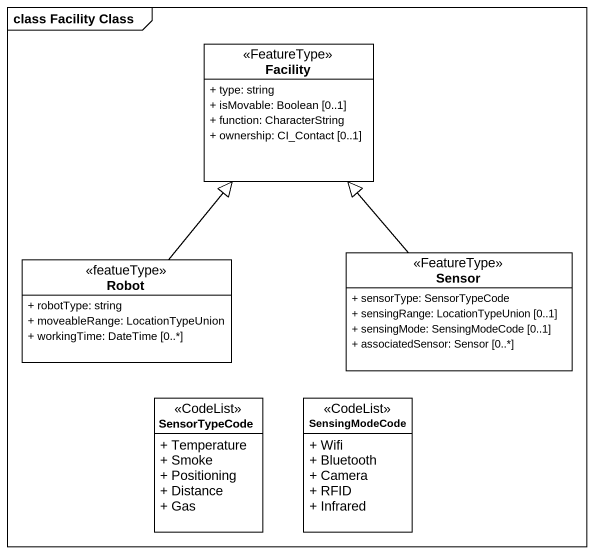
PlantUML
@startuml
mainframe class Facility Class
hide circle
hide empty members
skinparam classAttributeIconSize 0
class Facility <<FeatureType>> #FFFFFF {
  + type: string
  + isMovable: Boolean [0..1]
  + function: CharacterString
  + ownership: CI_Contact [0..1]
}
class Robot <<featueType>> #FFFFFF {
  + robotType: string
  + moveableRange: LocationTypeUnion
  + workingTime: DateTime [0..*]
}
class Sensor <<FeatureType>> #FFFFFF {
  + sensorType: SensorTypeCode
  + sensingRange: LocationTypeUnion [0..1]
  + sensingMode: SensingModeCode [0..1]
  + associatedSensor: Sensor [0..*]
}
class SensorTypeCode <<CodeList>> #FFFFFF {
  + Temperature
  + Smoke
  + Positioning
  + Distance
  + Gas
}
class SensingModeCode <<CodeList>> #FFFFFF {
  + Wifi
  + Bluetooth
  + Camera
  + RFID
  + Infrared
}
Robot -up-|> Facility
Sensor -up-|> Facility
@enduml
